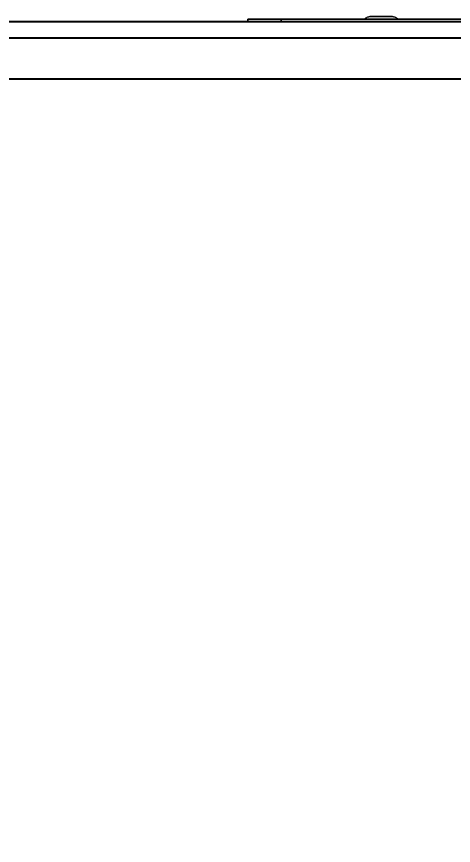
# Model space of a CAD drawing. Header units: inches. Extents: x -456 to 658, y -232 to 0.
# Drawn here: x -56.71 to -49.03, y -46.74 to -32.19 of the extents above; entities that cross this region are included whole.
import ezdxf
from ezdxf import colors
from ezdxf.entities.mleader import LeaderData, LeaderLine
from ezdxf.math import Vec2, Vec3

# ---------------------------------------------------------------- set-up
doc = ezdxf.new("R2010")
doc.units = ezdxf.units.IN
doc.header["$MEASUREMENT"] = 0
doc.styles.add('Tahoma', font='tahoma.ttf')

# ---------------------------------------------------------------- blocks, each defined once
blk = doc.blocks.new('ironridge flashfoot front view')
at = {"color": 0, "linetype": 'Continuous', "lineweight": 0}
for p, q in [((7325.688, 2674.044), (7326.274, 2674.044)), ((7325.688, 2674.044), (7325.688, 2673.997)), ((7326.274, 2674.044), (7325.688, 2674.044)), ((7325.688, 2673.997), (7325.688, 2674.044)), ((7326.274, 2673.997), (7325.688, 2673.997)), ((7326.274, 2673.997), (7325.688, 2673.997)), ((7326.274, 2673.997), (7326.274, 2674.044)), ((7330.832, 2674.044), (7326.274, 2674.044)), ((7326.274, 2674.044), (7326.274, 2673.997)), ((7326.274, 2674.044), (7330.832, 2674.044)), ((7326.274, 2673.997), (7330.832, 2673.997)), ((7326.274, 2673.997), (7330.832, 2673.997))]:
    blk.add_line(p, q, dxfattribs=at)
for points, knots in [([(7327.724, 2674.044), (7327.726, 2674.044), (7327.729, 2674.044), (7327.734, 2674.045), (7327.737, 2674.046), (7327.743, 2674.049), (7327.746, 2674.052), (7327.749, 2674.054)], [0, 0, 0, 0, 0.0060037, 0.0060037, 0.01388174, 0.01388174, 0.02377762, 0.02377762, 0.02377762, 0.02377762]), ([(7327.749, 2674.054), (7327.758, 2674.063), (7327.768, 2674.071), (7327.785, 2674.08), (7327.791, 2674.082), (7327.803, 2674.086), (7327.809, 2674.087), (7327.816, 2674.088), (7327.818, 2674.089), (7327.821, 2674.089), (7327.822, 2674.089), (7327.824, 2674.089), (7327.825, 2674.089), (7327.827, 2674.089), (7327.828, 2674.089), (7327.83, 2674.09), (7327.831, 2674.09), (7327.834, 2674.09), (7327.837, 2674.09), (7327.845, 2674.09), (7327.852, 2674.09), (7327.872, 2674.09), (7327.889, 2674.09), (7327.925, 2674.09), (7327.944, 2674.09), (7327.986, 2674.09), (7328.008, 2674.09), (7328.051, 2674.09), (7328.073, 2674.09), (7328.115, 2674.09), (7328.135, 2674.09), (7328.17, 2674.09), (7328.186, 2674.09), (7328.211, 2674.09), (7328.221, 2674.09), (7328.231, 2674.09), (7328.233, 2674.09), (7328.237, 2674.089), (7328.238, 2674.089), (7328.24, 2674.089), (7328.242, 2674.089), (7328.245, 2674.089), (7328.247, 2674.089), (7328.25, 2674.088), (7328.252, 2674.088), (7328.257, 2674.087), (7328.261, 2674.086), (7328.271, 2674.083), (7328.278, 2674.081), (7328.296, 2674.072), (7328.306, 2674.065), (7328.315, 2674.056), (7328.316, 2674.055), (7328.317, 2674.054)], [0, 0, 0, 0, 0.0323814, 0.0323814, 0.0484409, 0.0484409, 0.0641715, 0.0641715, 0.0685783, 0.0685783, 0.0720883, 0.0720883, 0.0767028, 0.0767028, 0.0814595, 0.0814595, 0.0904195, 0.0904195, 0.1172575, 0.1172575, 0.1577257, 0.1577257, 0.2188406, 0.2188406, 0.2752867, 0.2752867, 0.3311948, 0.3311948, 0.386958, 0.386958, 0.4427599, 0.4427599, 0.4986544, 0.4986544, 0.5549385, 0.5549385, 0.5847566, 0.5847566, 0.5902947, 0.5902947, 0.5963185, 0.5963185, 0.6013932, 0.6013932, 0.6063125, 0.6063125, 0.615483, 0.615483, 0.6345804, 0.6345804, 0.6650337, 0.6650337, 0.6682541, 0.6682541, 0.6682541, 0.6682541]), ([(7328.233, 2674.089), (7328.234, 2674.09), (7328.232, 2674.09), (7328.23, 2674.09), (7328.228, 2674.09), (7328.224, 2674.09), (7328.219, 2674.09), (7328.214, 2674.09), (7328.208, 2674.09), (7328.201, 2674.09), (7328.194, 2674.09), (7328.185, 2674.09), (7328.176, 2674.09), (7328.167, 2674.09), (7328.156, 2674.09), (7328.145, 2674.09), (7328.134, 2674.09), (7328.123, 2674.09), (7328.111, 2674.09), (7328.098, 2674.09), (7328.086, 2674.09), (7328.073, 2674.09), (7328.06, 2674.09), (7328.046, 2674.09), (7328.033, 2674.09), (7328.02, 2674.09), (7328.007, 2674.09), (7327.993, 2674.09), (7327.98, 2674.09), (7327.968, 2674.09), (7327.955, 2674.09), (7327.943, 2674.09), (7327.932, 2674.09), (7327.921, 2674.09), (7327.91, 2674.09), (7327.899, 2674.09), (7327.89, 2674.09), (7327.881, 2674.09), (7327.872, 2674.09), (7327.865, 2674.09), (7327.858, 2674.09), (7327.852, 2674.09), (7327.847, 2674.09), (7327.842, 2674.09), (7327.838, 2674.09), (7327.836, 2674.09), (7327.834, 2674.09), (7327.833, 2674.09), (7327.833, 2674.089)], [0, 0, 0, 0, 0.0625, 0.0625, 0.0625, 0.125, 0.125, 0.125, 0.1875, 0.1875, 0.1875, 0.25, 0.25, 0.25, 0.3125, 0.3125, 0.3125, 0.375, 0.375, 0.375, 0.4375, 0.4375, 0.4375, 0.5, 0.5, 0.5, 0.5625, 0.5625, 0.5625, 0.625, 0.625, 0.625, 0.6875, 0.6875, 0.6875, 0.75, 0.75, 0.75, 0.8125, 0.8125, 0.8125, 0.875, 0.875, 0.875, 0.9375, 0.9375, 0.9375, 1, 1, 1, 1]), ([(7328.233, 2674.089), (7328.234, 2674.09), (7328.232, 2674.09), (7328.23, 2674.09), (7328.23, 2674.09), (7328.229, 2674.09), (7328.228, 2674.09), (7328.227, 2674.09), (7328.226, 2674.09), (7328.226, 2674.09), (7328.224, 2674.09), (7328.222, 2674.09), (7328.219, 2674.09), (7328.217, 2674.09), (7328.214, 2674.09), (7328.211, 2674.09), (7328.209, 2674.09), (7328.208, 2674.09), (7328.206, 2674.09), (7328.204, 2674.09), (7328.203, 2674.09), (7328.201, 2674.09), (7328.194, 2674.09), (7328.185, 2674.09), (7328.176, 2674.09), (7328.171, 2674.09), (7328.167, 2674.09), (7328.161, 2674.09), (7328.159, 2674.09), (7328.156, 2674.09), (7328.154, 2674.09), (7328.151, 2674.09), (7328.148, 2674.09), (7328.145, 2674.09), (7328.135, 2674.09), (7328.123, 2674.09), (7328.111, 2674.09), (7328.108, 2674.09), (7328.105, 2674.09), (7328.101, 2674.09), (7328.098, 2674.09), (7328.095, 2674.09), (7328.092, 2674.09), (7328.085, 2674.09), (7328.079, 2674.09), (7328.073, 2674.09), (7328.06, 2674.09), (7328.046, 2674.09), (7328.033, 2674.09), (7328.02, 2674.09), (7328.006, 2674.09), (7327.993, 2674.09), (7327.987, 2674.09), (7327.981, 2674.09), (7327.974, 2674.09), (7327.968, 2674.09), (7327.961, 2674.09), (7327.955, 2674.09), (7327.943, 2674.09), (7327.932, 2674.09), (7327.921, 2674.09), (7327.918, 2674.09), (7327.915, 2674.09), (7327.912, 2674.09), (7327.91, 2674.09), (7327.907, 2674.09), (7327.905, 2674.09), (7327.899, 2674.09), (7327.895, 2674.09), (7327.89, 2674.09), (7327.885, 2674.09), (7327.881, 2674.09), (7327.877, 2674.09), (7327.875, 2674.09), (7327.873, 2674.09), (7327.871, 2674.09), (7327.869, 2674.09), (7327.867, 2674.09), (7327.865, 2674.09), (7327.858, 2674.09), (7327.852, 2674.09), (7327.847, 2674.09), (7327.844, 2674.09), (7327.842, 2674.09), (7327.84, 2674.09), (7327.84, 2674.09), (7327.839, 2674.09), (7327.838, 2674.09), (7327.837, 2674.09), (7327.837, 2674.09), (7327.836, 2674.09), (7327.834, 2674.09), (7327.833, 2674.09), (7327.833, 2674.089)], [0, 0, 0, 0, 0.0625, 0.0625, 0.0625, 0.078125, 0.078125, 0.078125, 0.09375, 0.09375, 0.09375, 0.125, 0.125, 0.125, 0.15625, 0.15625, 0.15625, 0.171875, 0.171875, 0.171875, 0.1875, 0.1875, 0.1875, 0.25, 0.25, 0.25, 0.28125, 0.28125, 0.28125, 0.296875, 0.296875, 0.296875, 0.3125, 0.3125, 0.3125, 0.375, 0.375, 0.375, 0.390625, 0.390625, 0.390625, 0.40625, 0.40625, 0.40625, 0.4375, 0.4375, 0.4375, 0.5, 0.5, 0.5, 0.5625, 0.5625, 0.5625, 0.59375, 0.59375, 0.59375, 0.625, 0.625, 0.625, 0.6875, 0.6875, 0.6875, 0.703125, 0.703125, 0.703125, 0.71875, 0.71875, 0.71875, 0.75, 0.75, 0.75, 0.78125, 0.78125, 0.78125, 0.796875, 0.796875, 0.796875, 0.8125, 0.8125, 0.8125, 0.875, 0.875, 0.875, 0.90625, 0.90625, 0.90625, 0.921875, 0.921875, 0.921875, 0.9375, 0.9375, 0.9375, 1, 1, 1, 1]), ([(7328.317, 2674.054), (7328.32, 2674.052), (7328.323, 2674.049), (7328.33, 2674.046), (7328.333, 2674.045), (7328.339, 2674.044), (7328.34, 2674.044), (7328.342, 2674.044)], [0, 0, 0, 0, 0.00969282, 0.00969282, 0.01944657, 0.01944657, 0.02376611, 0.02376611, 0.02376611, 0.02376611])]:
    blk.add_open_spline(points, degree=3, knots=knots, dxfattribs=at)

msp = doc.modelspace()

# ---------------------------------------------------------------- linework, layer by layer
for points in [[(0, -32.28212), (-228.1713, -32.28212)], [(0, -32.56878), (-228.1713, -32.56878)], [(0, -33.28543), (-228.1713, -33.28543)]]:
    msp.add_lwpolyline(points)

# ---------------------------------------------------------------- block references
msp.add_blockref('ironridge flashfoot front view', (-7378.33111, -2706.27899))

# ---------------------------------------------------------------- leaders
ml = msp.add_multileader_mtext('Standard')
ml.set_content('(E) RAFTER/TOP CHORDS', color=256, style='Tahoma')
ml.set_leader_properties()
ml.build(insert=Vec2(0, 0))
ml.multileader.update_dxf_attribs({"dogleg_length": 0.36, "arrow_head_size": 2.67355, "scale": 4})
ctx = ml.context
ctx.base_point, ctx.scale, ctx.char_height, ctx.arrow_head_size, ctx.landing_gap_size, ctx.plane_origin = Vec3(-51.9234, -58.05992), 4, 2.6735525, 2.67355, 3.84992, Vec3(-59.21648, -27.34898)
notes = []
notes.append((ctx, [(0, (1, 1, 0), (-67.32307, -58.05992), (1, 0), 15.39966, [(0, [(-81.7656, -38.302)], 0, [])])]))
ctx.mtext.insert, ctx.mtext.flow_direction = Vec3(-48.07349, -56.35326), 5
for ctx, leaders in notes:
    for number, flags, end, landing, length, lines in leaders:
        leader = LeaderData()
        leader.index, (leader.has_last_leader_line, leader.has_dogleg_vector, leader.attachment_direction) = number, flags
        leader.last_leader_point, leader.dogleg_vector, leader.dogleg_length = Vec3(end), Vec3(landing), length
        for number, points, colour, breaks in lines:
            line = LeaderLine()
            line.index, line.vertices, line.color, line.breaks = number, Vec3.list(points), colors.encode_raw_color(colour), breaks
            leader.lines.append(line)
        ctx.leaders.append(leader)

doc.saveas('drawing.dxf')
